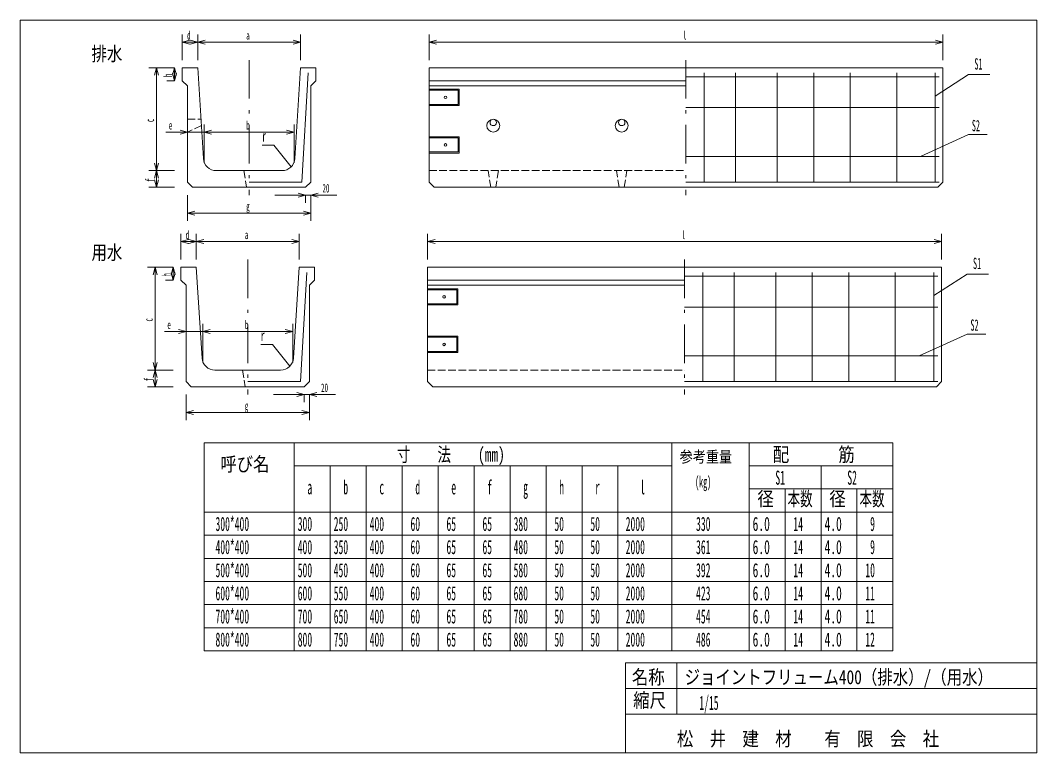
# Model space of a CAD drawing. Units: millimetres, scale not verified. Extents: x -25 to 3930, y 10 to 2860.
import ezdxf
from ezdxf.enums import TextEntityAlignment as Align

# ---------------------------------------------------------------- set-up
doc = ezdxf.new("R2010")
doc.units = ezdxf.units.MM
doc.header["$LTSCALE"] = 5
doc.linetypes.add('USER1', pattern=[8, 6, -2])
doc.linetypes.add('USER2', pattern=[50.5, 30, -9, 2.5, -9])
doc.layers.add('1', color=7, linetype='Continuous', lineweight=18)
doc.styles.add('ＭＳ ゴシック', font='')
doc.styles.get('ＭＳ ゴシック').set_extended_font_data('MS Gothic')

msp = doc.modelspace()

# ---------------------------------------------------------------- linework, layer by layer
at = {"layer": '1'}
for p, q in [((-25, 2860), (3930, 2860)), ((-25, 10), (-25, 2860)), ((3930, 2860), (3930, 310)), ((605.335, 2805.164), (605.335, 2705.164)), ((605.335, 2775.164), (634.312, 2782.929)), ((665.335, 2775.164), (605.335, 2775.164)), ((605.335, 2775.164), (634.312, 2767.4)), ((665.335, 2775.164), (636.357, 2782.929)), ((665.335, 2775.164), (636.357, 2767.4)), ((665.335, 2805.164), (665.335, 2705.164)), ((665.335, 2805.164), (665.335, 2705.164)), ((665.335, 2775.164), (694.312, 2782.929)), ((665.335, 2775.164), (1065.335, 2775.164)), ((665.335, 2775.164), (694.312, 2767.4)), ((1065.335, 2775.164), (1036.357, 2782.929)), ((1065.335, 2775.164), (1036.357, 2767.4)), ((1065.335, 2805.164), (1065.335, 2705.164)), ((1565.335, 2805.164), (1565.335, 2705.164)), ((1565.335, 2775.164), (1594.312, 2782.929)), ((1565.335, 2775.164), (3565.335, 2775.164)), ((1565.335, 2775.164), (1594.312, 2767.4)), ((3565.335, 2775.164), (3536.357, 2782.929)), ((3565.335, 2775.164), (3536.357, 2767.4)), ((3565.335, 2805.164), (3565.335, 2705.164)), ((475.335, 2675.164), (575.335, 2675.164)), ((505.335, 2675.164), (497.57, 2646.186)), ((505.335, 2675.164), (505.335, 2275.164)), ((505.335, 2675.164), (513.099, 2646.186)), ((545.335, 2675.164), (575.335, 2675.164)), ((575.335, 2675.164), (567.57, 2646.186)), ((575.335, 2625.164), (567.57, 2654.142)), ((575.335, 2675.164), (575.335, 2625.164)), ((575.335, 2675.164), (583.099, 2646.186)), ((575.335, 2625.164), (583.099, 2654.142)), ((605.335, 2675.164), (665.335, 2675.164)), ((605.335, 2675.164), (605.335, 2625.164)), ((665.335, 2675.164), (687.405, 2322.045)), ((1043.265, 2322.045), (1065.335, 2675.164)), ((1125.335, 2675.164), (1065.335, 2675.164)), ((1095.335, 2655.164), (1070.335, 2230.164)), ((1125.335, 2675.164), (1125.335, 2625.164)), ((3565.335, 2675.164), (1565.335, 2675.164)), ((1565.335, 2675.164), (1565.335, 2230.164)), ((2636.335, 2655.164), (2636.335, 2230.164)), ((2758.335, 2655.164), (2758.335, 2230.164)), ((2920.335, 2655.164), (2920.335, 2230.164)), ((3062.335, 2655.164), (3062.335, 2230.164)), ((3204.335, 2655.164), (3204.335, 2230.164)), ((3385.335, 2655.164), (3385.335, 2230.164)), ((3535.335, 2655.164), (3535.335, 2230.164)), ((3565.335, 2675.164), (3565.335, 2230.164)), ((545.335, 2625.164), (575.335, 2625.164)), ((605.335, 2625.164), (625.335, 2605.164)), ((1105.335, 2605.164), (1125.335, 2625.164)), ((1565.335, 2625.164), (2565.335, 2625.164)), ((2565.335, 2640.164), (3550.335, 2640.164)), ((3535.335, 2565.164), (3665.335, 2648.835)), ((3665.335, 2648.835), (3747.835, 2648.835)), ((625.335, 2605.164), (625.335, 2230.164)), ((1105.335, 2605.164), (1105.335, 2230.164)), ((2565.335, 2605.164), (1565.335, 2605.164)), ((1565.335, 2591.664), (1683.335, 2591.664)), ((1679.335, 2587.664), (1565.335, 2587.664)), ((1679.335, 2532.664), (1679.335, 2587.664)), ((1683.335, 2591.664), (1683.335, 2528.664)), ((1565.335, 2532.664), (1679.335, 2532.664)), ((1683.335, 2528.664), (1565.335, 2528.664)), ((3550.335, 2520.164), (2565.335, 2520.164)), ((625.335, 2455.164), (625.335, 2305.164)), ((690.335, 2455.164), (690.335, 2315.164)), ((690.335, 2455.164), (690.335, 2305.164)), ((1040.335, 2455.164), (1040.335, 2305.164)), ((810.335, 2425.164), (541.455, 2425.164)), ((625.335, 2425.164), (596.357, 2432.929)), ((625.335, 2425.164), (596.357, 2417.4)), ((690.335, 2425.164), (719.312, 2432.929)), ((690.335, 2425.164), (719.312, 2432.929)), ((690.335, 2425.164), (1040.335, 2425.164)), ((690.335, 2425.164), (719.312, 2417.4)), ((690.335, 2425.164), (719.312, 2417.4)), ((1040.335, 2425.164), (1011.357, 2432.929)), ((1040.335, 2425.164), (1011.357, 2417.4)), ((3477.835, 2330.164), (3665.335, 2415.164)), ((3665.335, 2415.164), (3737.835, 2415.164)), ((961.252, 2374.53), (916.44, 2374.53)), ((1029.387, 2290.491), (961.252, 2374.53)), ((1565.335, 2406.664), (1683.335, 2406.664)), ((1679.335, 2402.664), (1565.335, 2402.664)), ((1679.335, 2347.664), (1679.335, 2402.664)), ((1683.335, 2406.664), (1683.335, 2343.664)), ((1565.335, 2347.664), (1679.335, 2347.664)), ((1683.335, 2343.664), (1565.335, 2343.664)), ((505.335, 2275.164), (497.57, 2304.142)), ((505.335, 2275.164), (513.099, 2304.142)), ((2565.335, 2330.164), (3550.335, 2330.164)), ((475.335, 2275.164), (575.335, 2275.164)), ((475.335, 2275.164), (575.335, 2275.164)), ((505.335, 2275.164), (497.57, 2246.186)), ((505.335, 2275.164), (505.335, 2210.164)), ((505.335, 2275.164), (513.099, 2246.186)), ((737.307, 2275.164), (993.362, 2275.164)), ((505.335, 2210.164), (497.57, 2239.142)), ((505.335, 2210.164), (513.099, 2239.142)), ((625.335, 2230.164), (645.335, 2210.164)), ((1070.335, 2230.164), (865.335, 2230.164)), ((1085.335, 2210.164), (1105.335, 2230.164)), ((1585.335, 2210.164), (1565.335, 2230.164)), ((3550.335, 2230.164), (2565.335, 2230.164)), ((3565.335, 2230.164), (3545.335, 2210.164)), ((475.335, 2210.164), (575.335, 2210.164)), ((625.335, 2080.164), (625.335, 2180.164)), ((645.335, 2210.164), (1085.335, 2210.164)), ((965.335, 2180.164), (1207.17, 2180.164)), ((1085.335, 2180.164), (1056.357, 2187.929)), ((1085.335, 2180.164), (1056.357, 2172.4)), ((1085.335, 2150.164), (1085.335, 2180.164)), ((1105.335, 2180.164), (1134.312, 2187.929)), ((1105.335, 2080.164), (1105.335, 2180.164)), ((1105.335, 2150.164), (1105.335, 2180.164)), ((1105.335, 2180.164), (1134.312, 2172.4)), ((1585.335, 2210.164), (3545.335, 2210.164)), ((625.335, 2110.164), (654.312, 2117.929)), ((625.335, 2110.164), (1105.335, 2110.164)), ((625.335, 2110.164), (654.312, 2102.4)), ((1105.335, 2110.164), (1076.357, 2117.929)), ((1105.335, 2110.164), (1076.357, 2102.4)), ((599.896, 2028.903), (599.896, 1928.903)), ((659.896, 2028.903), (659.896, 1928.903)), ((659.896, 2028.903), (659.896, 1928.903)), ((1059.896, 2028.903), (1059.896, 1928.903)), ((1559.896, 2028.903), (1559.896, 1928.903)), ((3559.896, 2028.903), (3559.896, 1928.903)), ((599.896, 1998.903), (628.873, 2006.668)), ((659.896, 1998.903), (599.896, 1998.903)), ((599.896, 1998.903), (628.873, 1991.139)), ((659.896, 1998.903), (630.918, 2006.668)), ((659.896, 1998.903), (630.918, 1991.139)), ((659.896, 1998.903), (688.873, 2006.668)), ((659.896, 1998.903), (1059.896, 1998.903)), ((659.896, 1998.903), (688.873, 1991.139)), ((1059.896, 1998.903), (1030.918, 2006.668)), ((1059.896, 1998.903), (1030.918, 1991.139)), ((1559.896, 1998.903), (1588.873, 2006.668)), ((1559.896, 1998.903), (3559.896, 1998.903)), ((1559.896, 1998.903), (1588.873, 1991.139)), ((3559.896, 1998.903), (3530.918, 2006.668)), ((3559.896, 1998.903), (3530.918, 1991.139)), ((469.896, 1898.903), (569.896, 1898.903)), ((499.896, 1898.903), (492.131, 1869.925)), ((499.896, 1898.903), (499.896, 1498.903)), ((499.896, 1898.903), (507.66, 1869.925)), ((539.896, 1898.903), (569.896, 1898.903)), ((569.896, 1898.903), (562.131, 1869.925)), ((569.896, 1898.903), (569.896, 1848.903)), ((569.896, 1898.903), (577.66, 1869.925)), ((599.896, 1898.903), (659.896, 1898.903)), ((599.896, 1898.903), (599.896, 1848.903)), ((659.896, 1898.903), (681.966, 1545.784)), ((1037.826, 1545.784), (1059.896, 1898.903)), ((1119.896, 1898.903), (1059.896, 1898.903)), ((1119.896, 1898.903), (1119.896, 1848.903)), ((3559.896, 1898.903), (1559.896, 1898.903)), ((1559.896, 1898.903), (1559.896, 1453.903)), ((3559.896, 1898.903), (3559.896, 1453.903)), ((569.896, 1848.903), (562.131, 1877.881)), ((569.896, 1848.903), (577.66, 1877.881)), ((1089.896, 1878.903), (1064.896, 1453.903)), ((2559.896, 1863.903), (3544.896, 1863.903)), ((2630.896, 1878.903), (2630.896, 1453.903)), ((2752.896, 1878.903), (2752.896, 1453.903)), ((2914.896, 1878.903), (2914.896, 1453.903)), ((3056.896, 1878.903), (3056.896, 1453.903)), ((3198.896, 1878.903), (3198.896, 1453.903)), ((3379.896, 1878.903), (3379.896, 1453.903)), ((3529.896, 1878.903), (3529.896, 1453.903)), ((3529.896, 1788.903), (3659.896, 1872.574)), ((3659.896, 1872.574), (3742.396, 1872.574)), ((539.896, 1848.903), (569.896, 1848.903)), ((599.896, 1848.903), (619.896, 1828.903)), ((619.896, 1828.903), (619.896, 1453.903)), ((1099.896, 1828.903), (1119.896, 1848.903)), ((1099.896, 1828.903), (1099.896, 1453.903)), ((1559.896, 1848.903), (2559.896, 1848.903)), ((2559.896, 1828.903), (1559.896, 1828.903)), ((1559.896, 1815.403), (1677.896, 1815.403)), ((1673.896, 1811.403), (1559.896, 1811.403)), ((1673.896, 1756.403), (1673.896, 1811.403)), ((1677.896, 1815.403), (1677.896, 1752.403)), ((1559.896, 1756.403), (1673.896, 1756.403)), ((1677.896, 1752.403), (1559.896, 1752.403)), ((3544.896, 1743.903), (2559.896, 1743.903)), ((619.896, 1678.903), (619.896, 1528.903)), ((684.896, 1678.903), (684.896, 1538.903)), ((684.896, 1678.903), (684.896, 1528.903)), ((1034.896, 1678.903), (1034.896, 1528.903)), ((804.896, 1648.903), (536.016, 1648.903)), ((619.896, 1648.903), (590.918, 1656.668)), ((619.896, 1648.903), (590.918, 1641.139)), ((684.896, 1648.903), (713.873, 1656.668)), ((684.896, 1648.903), (713.873, 1656.668)), ((684.896, 1648.903), (1034.896, 1648.903)), ((684.896, 1648.903), (713.873, 1641.139)), ((684.896, 1648.903), (713.873, 1641.139)), ((1034.896, 1648.903), (1005.918, 1656.668)), ((1034.896, 1648.903), (1005.918, 1641.139)), ((1559.896, 1630.403), (1677.896, 1630.403)), ((1673.896, 1626.403), (1559.896, 1626.403)), ((1673.896, 1571.403), (1673.896, 1626.403)), ((1677.896, 1630.403), (1677.896, 1567.403)), ((3472.396, 1553.903), (3659.896, 1638.903)), ((3659.896, 1638.903), (3732.396, 1638.903)), ((955.813, 1598.269), (911.001, 1598.269)), ((1023.948, 1514.23), (955.813, 1598.269)), ((1559.896, 1571.403), (1673.896, 1571.403)), ((1677.896, 1567.403), (1559.896, 1567.403)), ((2559.896, 1553.903), (3544.896, 1553.903)), ((499.896, 1498.903), (492.131, 1527.881)), ((499.896, 1498.903), (507.66, 1527.881)), ((469.896, 1498.903), (569.896, 1498.903)), ((469.896, 1498.903), (569.896, 1498.903)), ((499.896, 1498.903), (492.131, 1469.925)), ((499.896, 1498.903), (499.896, 1433.903)), ((499.896, 1498.903), (507.66, 1469.925)), ((731.868, 1498.903), (987.923, 1498.903)), ((469.896, 1433.903), (569.896, 1433.903)), ((499.896, 1433.903), (492.131, 1462.881)), ((499.896, 1433.903), (507.66, 1462.881)), ((619.896, 1453.903), (639.896, 1433.903)), ((639.896, 1433.903), (1079.896, 1433.903)), ((1064.896, 1453.903), (859.896, 1453.903)), ((1079.896, 1433.903), (1099.896, 1453.903)), ((1579.896, 1433.903), (1559.896, 1453.903)), ((1579.896, 1433.903), (3539.896, 1433.903)), ((3544.896, 1453.903), (2559.896, 1453.903)), ((3559.896, 1453.903), (3539.896, 1433.903)), ((619.896, 1303.903), (619.896, 1403.903)), ((959.896, 1403.903), (1201.731, 1403.903)), ((1079.896, 1403.903), (1050.918, 1411.668)), ((1079.896, 1403.903), (1050.918, 1396.139)), ((1079.896, 1373.903), (1079.896, 1403.903)), ((1099.896, 1403.903), (1128.873, 1411.668)), ((1099.896, 1303.903), (1099.896, 1403.903)), ((1099.896, 1373.903), (1099.896, 1403.903)), ((1099.896, 1403.903), (1128.873, 1396.139)), ((619.896, 1333.903), (648.873, 1341.668)), ((619.896, 1333.903), (1099.896, 1333.903)), ((619.896, 1333.903), (648.873, 1326.139)), ((1099.896, 1333.903), (1070.918, 1341.668)), ((1099.896, 1333.903), (1070.918, 1326.139)), ((690.737, 1216.27), (690.737, 856.27)), ((690.737, 1216.27), (2300.737, 1216.27)), ((1040.737, 1216.27), (1040.737, 856.27)), ((2300.737, 1216.27), (3370.737, 1216.27)), ((2510.737, 1216.27), (2510.737, 856.27)), ((2810.737, 1216.27), (2810.737, 856.27)), ((3370.737, 1216.27), (3370.737, 856.27)), ((1040.737, 1126.27), (2160.737, 1126.27)), ((1180.737, 1126.27), (1180.737, 856.27)), ((1320.737, 1126.27), (1320.737, 856.27)), ((1460.737, 1126.27), (1460.737, 856.27)), ((1600.737, 1126.27), (1600.737, 856.27)), ((1740.737, 1126.27), (1740.737, 856.27)), ((1880.737, 1126.27), (1880.737, 856.27)), ((2020.737, 1126.27), (2020.737, 856.27)), ((2160.737, 856.27), (2160.737, 1126.27)), ((2160.737, 1126.27), (2300.737, 1126.27)), ((2300.737, 1126.27), (2510.737, 1126.27)), ((2300.737, 1126.27), (2300.737, 856.27)), ((2810.737, 1126.27), (3370.737, 1126.27)), ((3090.737, 1126.27), (3090.737, 1036.27)), ((2810.737, 1036.27), (2880.737, 1036.27)), ((2880.737, 1036.27), (3370.737, 1036.27)), ((2950.737, 1036.27), (2950.737, 856.27)), ((3090.737, 1036.27), (3090.737, 856.27)), ((3230.737, 1036.27), (3230.737, 856.27)), ((690.737, 946.27), (2160.737, 946.27)), ((2160.737, 946.27), (2300.737, 946.27)), ((2300.737, 946.27), (2510.737, 946.27)), ((2510.737, 946.27), (2810.737, 946.27)), ((2810.737, 946.27), (3370.737, 946.27)), ((690.737, 856.27), (2300.737, 856.27)), ((690.737, 856.27), (690.737, 406.27)), ((1040.737, 856.27), (1040.737, 406.27)), ((1180.737, 856.27), (1180.737, 406.27)), ((1320.737, 856.27), (1320.737, 406.27)), ((1460.737, 856.27), (1460.737, 406.27)), ((1600.737, 856.27), (1600.737, 406.27)), ((1740.737, 856.27), (1740.737, 406.27)), ((1880.737, 856.27), (1880.737, 406.27)), ((2020.737, 856.27), (2020.737, 406.27)), ((2160.737, 856.27), (2160.737, 406.27)), ((2300.737, 856.27), (3370.737, 856.27)), ((2300.737, 856.27), (2300.737, 406.27)), ((2510.737, 856.27), (2510.737, 406.27)), ((2810.737, 856.27), (2810.737, 406.27)), ((2950.737, 856.27), (2950.737, 406.27)), ((3090.737, 856.27), (3090.737, 406.27)), ((3230.737, 856.27), (3230.737, 406.27)), ((3370.737, 406.27), (3370.737, 856.27)), ((690.737, 766.27), (3370.737, 766.27)), ((3370.737, 676.27), (690.737, 676.27)), ((690.737, 586.27), (3370.737, 586.27)), ((3370.737, 496.27), (690.737, 496.27)), ((690.737, 406.27), (3370.737, 406.27)), ((2330, 360), (2330, 160)), ((2330, 360), (3652.5, 360)), ((2530, 360), (2530, 160)), ((3652.5, 360), (3930, 360)), ((3930, 160), (3930, 310)), ((2730, 260), (2330, 260)), ((2730, 260), (3930, 260)), ((2330, 160), (2330, 10)), ((2330, 160), (3930, 160)), ((3930, 160), (3930, 10)), ((3930, 10), (-25, 10))]:
    msp.add_line(p, q, dxfattribs=at)
at = {"layer": '1', "linetype": 'USER2'}
for p, q in [((865.335, 2705.164), (865.335, 2180.164)), ((2565.335, 2705.164), (2565.335, 2180.164)), ((859.896, 1928.903), (859.896, 1403.903)), ((2559.896, 1928.903), (2559.896, 1403.903))]:
    msp.add_line(p, q, dxfattribs=at)
at = {"layer": '1', "linetype": 'USER1'}
for p, q in [((625.335, 2475.164), (677.835, 2475.164)), ((679.397, 2450.164), (625.335, 2425.164)), ((845.335, 2275.164), (855.335, 2210.164)), ((1565.335, 2275.164), (2565.335, 2275.164)), ((1805.335, 2210.164), (1795.335, 2275.164)), ((1835.335, 2275.164), (1825.335, 2210.164)), ((2305.335, 2210.164), (2295.335, 2275.164)), ((2325.335, 2210.164), (2335.335, 2275.164)), ((839.896, 1498.903), (849.896, 1433.903)), ((1559.896, 1498.903), (2559.896, 1498.903))]:
    msp.add_line(p, q, dxfattribs=at)
at = {"layer": '1'}
for centre, radius in [((1629.335, 2560.164), 5), ((1815.335, 2450.164), 25), ((1815.335, 2462.664), 12.5), ((2315.335, 2450.164), 25), ((2315.335, 2462.664), 12.5), ((1629.335, 2375.164), 5), ((1623.896, 1783.903), 5), ((1623.896, 1598.903), 5)]:
    msp.add_circle(centre, radius, dxfattribs=at)
for centre, start, end in [((737.307, 2325.164), 183.57633, 270), ((993.362, 2325.164), 270, 356.42367), ((731.868, 1548.903), 183.57633, 270), ((987.923, 1548.903), 270, 356.42367)]:
    msp.add_arc(centre, 50, start, end, dxfattribs=at)

# ---------------------------------------------------------------- texts
at = {"layer": '1', "style": 'ＭＳ ゴシック'}
for s, height, width, p in [('d', 32.99, 0.5, (624.085, 2775.164)), ('a', 32.99, 0.5, (854.085, 2775.164)), ('l', 32.99, 0.5, (2554.085, 2775.164)), ('排水', 54.99, 0.8, (251.962, 2686.055)), ('S1', 43.99, 0.5, (3687.835, 2655.164)), ('e', 32.99, 0.5, (552.705, 2425.164)), ('b', 32.99, 0.5, (854.085, 2425.164)), ('S2', 43.99, 0.5, (3677.835, 2415.164)), ('r', 43.99, 0.5, (916.44, 2374.53)), ('20', 32.99, 0.5, (1150.92, 2180.164)), ('g', 32.99, 0.5, (854.085, 2110.164)), ('d', 32.99, 0.5, (618.646, 1998.903)), ('a', 32.99, 0.5, (848.646, 1998.903)), ('l', 32.99, 0.5, (2548.646, 1998.903)), ('用水', 54.99, 0.8, (251.962, 1912.549)), ('S1', 43.99, 0.5, (3682.396, 1878.903)), ('e', 32.99, 0.5, (547.266, 1648.903)), ('b', 32.99, 0.5, (848.646, 1648.903)), ('S2', 43.99, 0.5, (3672.396, 1638.903)), ('r', 43.99, 0.5, (911.001, 1598.269)), ('20', 32.99, 0.5, (1145.481, 1403.903)), ('g', 32.99, 0.5, (848.646, 1333.903)), ('寸\u3000\u3000法\u3000\u3000(mm)', 54.99, 0.7, (1440.737, 1126.27)), ('参考重量', 43.99, 0.85, (2540.737, 1126.27)), ('配\u3000\u3000\u3000筋', 54.99, 0.85, (2903.237, 1126.27)), ('呼び名', 54.99, 0.85, (753.237, 1088.77)), ('S1', 54.99, 0.5, (2913.237, 1036.27)), ('S2', 54.99, 0.5, (3193.237, 1036.27)), ('b', 54.99, 0.5, (1231.987, 998.77)), ('d', 54.99, 0.5, (1511.987, 998.77)), ('f', 54.99, 0.5, (1791.987, 998.77)), ('h', 54.99, 0.5, (2071.987, 998.77)), ('l', 54.99, 0.5, (2386.987, 998.77)), ('(kg)', 43.99, 0.5, (2600.737, 1028.77)), ('a', 54.99, 0.5, (1091.987, 998.77)), ('c', 54.99, 0.5, (1371.987, 998.77)), ('e', 54.99, 0.5, (1651.987, 998.77)), ('g', 54.99, 0.5, (1931.987, 998.77)), ('r', 54.99, 0.5, (2211.987, 998.77)), ('径', 54.99, 0.85, (2843.237, 953.77)), ('本数', 54.99, 0.65, (2960.737, 953.77)), ('径', 54.99, 0.85, (3123.237, 953.77)), ('本数', 54.99, 0.65, (3240.737, 953.77)), ('300*400', 54.99, 0.5, (734.487, 856.27)), ('300', 54.99, 0.5, (1054.487, 856.27)), ('250', 54.99, 0.5, (1194.487, 856.27)), ('400', 54.99, 0.5, (1334.487, 856.27)), ('60', 54.99, 0.5, (1493.237, 856.27)), ('65', 54.99, 0.5, (1633.237, 856.27)), ('65', 54.99, 0.5, (1773.237, 856.27)), ('380', 54.99, 0.5, (1894.487, 856.27)), ('50', 54.99, 0.5, (2053.237, 856.27)), ('50', 54.99, 0.5, (2193.237, 856.27)), ('2000', 54.99, 0.5, (2330.737, 856.27)), ('330', 54.99, 0.5, (2604.487, 856.27)), ('6.0', 54.99, 0.6, (2824.487, 856.27)), ('14', 54.99, 0.5, (2983.237, 856.27)), ('4.0', 54.99, 0.6, (3104.487, 856.27)), ('9', 54.99, 0.5, (3281.987, 856.27)), ('400*400', 54.99, 0.5, (734.487, 766.27)), ('400', 54.99, 0.5, (1054.487, 766.27)), ('350', 54.99, 0.5, (1194.487, 766.27)), ('400', 54.99, 0.5, (1334.487, 766.27)), ('60', 54.99, 0.5, (1493.237, 766.27)), ('65', 54.99, 0.5, (1633.237, 766.27)), ('65', 54.99, 0.5, (1773.237, 766.27)), ('480', 54.99, 0.5, (1894.487, 766.27)), ('50', 54.99, 0.5, (2053.237, 766.27)), ('50', 54.99, 0.5, (2193.237, 766.27)), ('2000', 54.99, 0.5, (2330.737, 766.27)), ('361', 54.99, 0.5, (2604.487, 766.27)), ('6.0', 54.99, 0.6, (2824.487, 766.27)), ('14', 54.99, 0.5, (2983.237, 766.27)), ('4.0', 54.99, 0.6, (3104.487, 766.27)), ('9', 54.99, 0.5, (3281.987, 766.27)), ('500*400', 54.99, 0.5, (734.487, 676.27)), ('500', 54.99, 0.5, (1054.487, 676.27)), ('450', 54.99, 0.5, (1194.487, 676.27)), ('400', 54.99, 0.5, (1334.487, 676.27)), ('60', 54.99, 0.5, (1493.237, 676.27)), ('65', 54.99, 0.5, (1633.237, 676.27)), ('65', 54.99, 0.5, (1773.237, 676.27)), ('580', 54.99, 0.5, (1894.487, 676.27)), ('50', 54.99, 0.5, (2053.237, 676.27)), ('50', 54.99, 0.5, (2193.237, 676.27)), ('2000', 54.99, 0.5, (2330.737, 676.27)), ('392', 54.99, 0.5, (2604.487, 676.27)), ('6.0', 54.99, 0.6, (2824.487, 676.27)), ('14', 54.99, 0.5, (2983.237, 676.27)), ('4.0', 54.99, 0.6, (3104.487, 676.27)), ('10', 54.99, 0.5, (3263.237, 676.27)), ('600*400', 54.99, 0.5, (734.487, 586.27)), ('600', 54.99, 0.5, (1054.487, 586.27)), ('550', 54.99, 0.5, (1194.487, 586.27)), ('400', 54.99, 0.5, (1334.487, 586.27)), ('60', 54.99, 0.5, (1493.237, 586.27)), ('65', 54.99, 0.5, (1633.237, 586.27)), ('65', 54.99, 0.5, (1773.237, 586.27)), ('680', 54.99, 0.5, (1894.487, 586.27)), ('50', 54.99, 0.5, (2053.237, 586.27)), ('50', 54.99, 0.5, (2193.237, 586.27)), ('2000', 54.99, 0.5, (2330.737, 586.27)), ('423', 54.99, 0.5, (2604.487, 586.27)), ('6.0', 54.99, 0.6, (2824.487, 586.27)), ('14', 54.99, 0.5, (2983.237, 586.27)), ('4.0', 54.99, 0.6, (3104.487, 586.27)), ('11', 54.99, 0.5, (3263.237, 586.27)), ('700*400', 54.99, 0.5, (734.487, 496.27)), ('700', 54.99, 0.5, (1054.487, 496.27)), ('650', 54.99, 0.5, (1194.487, 496.27)), ('400', 54.99, 0.5, (1334.487, 496.27)), ('60', 54.99, 0.5, (1493.237, 496.27)), ('65', 54.99, 0.5, (1633.237, 496.27)), ('65', 54.99, 0.5, (1773.237, 496.27)), ('780', 54.99, 0.5, (1894.487, 496.27)), ('50', 54.99, 0.5, (2053.237, 496.27)), ('50', 54.99, 0.5, (2193.237, 496.27)), ('2000', 54.99, 0.5, (2330.737, 496.27)), ('454', 54.99, 0.5, (2604.487, 496.27)), ('6.0', 54.99, 0.6, (2824.487, 496.27)), ('14', 54.99, 0.5, (2983.237, 496.27)), ('4.0', 54.99, 0.6, (3104.487, 496.27)), ('11', 54.99, 0.5, (3263.237, 496.27)), ('800*400', 54.99, 0.5, (734.487, 406.27)), ('800', 54.99, 0.5, (1054.487, 406.27)), ('750', 54.99, 0.5, (1194.487, 406.27)), ('400', 54.99, 0.5, (1334.487, 406.27)), ('60', 54.99, 0.5, (1493.237, 406.27)), ('65', 54.99, 0.5, (1633.237, 406.27)), ('65', 54.99, 0.5, (1773.237, 406.27)), ('880', 54.99, 0.5, (1894.487, 406.27)), ('50', 54.99, 0.5, (2053.237, 406.27)), ('50', 54.99, 0.5, (2193.237, 406.27)), ('2000', 54.99, 0.5, (2330.737, 406.27)), ('486', 54.99, 0.5, (2604.487, 406.27)), ('6.0', 54.99, 0.6, (2824.487, 406.27)), ('14', 54.99, 0.5, (2983.237, 406.27)), ('4.0', 54.99, 0.6, (3104.487, 406.27)), ('12', 54.99, 0.5, (3263.237, 406.27)), ('名称', 54.99, 0.85, (2355, 260)), ('ジョイントフリューム400（排水）/（用水）', 54.99, 0.8, (2560, 260)), ('縮尺', 54.99, 0.85, (2360, 170)), ('1/15', 54.99, 0.5, (2617.322, 160)), ('松\u3000井\u3000建\u3000材\u3000\u3000有\u3000限\u3000会\u3000社', 54.99, 0.85, (2530, 20))]:
    msp.add_text(s, height=height, dxfattribs=dict(at, width=width)).set_placement(p, align=Align.BOTTOM_LEFT)
at = {"layer": '1', "style": 'ＭＳ ゴシック', "width": 0.5}
for s, p in [('h', (575.335, 2638.914)), ('c', (505.335, 2463.914)), ('f', (505.335, 2231.414)), ('h', (569.896, 1862.653)), ('c', (499.896, 1687.653)), ('f', (499.896, 1455.153))]:
    msp.add_text(s, height=32.99, rotation=90, dxfattribs=at).set_placement(p, align=Align.BOTTOM_LEFT)

doc.saveas('drawing.dxf')
